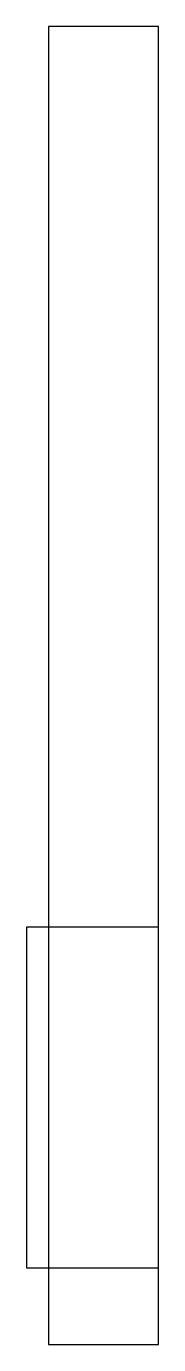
# Model space of a CAD drawing. Header units: millimetres. Extents: x -12 to 0, y 0 to 120.
import ezdxf

# ---------------------------------------------------------------- set-up
doc = ezdxf.new("R2010")
doc.units = ezdxf.units.MM
doc.layers.get('0').update_dxf_attribs({"linetype": 'CONTINUOUS'})

msp = doc.modelspace()

# ---------------------------------------------------------------- linework, layer by layer
for points in [[(0, 0), (0, 120), (-10, 120), (-10, 0)], [(0, 38), (-12, 38), (-12, 7), (0, 7)]]:
    msp.add_lwpolyline(points, close=True)

doc.saveas('drawing.dxf')
